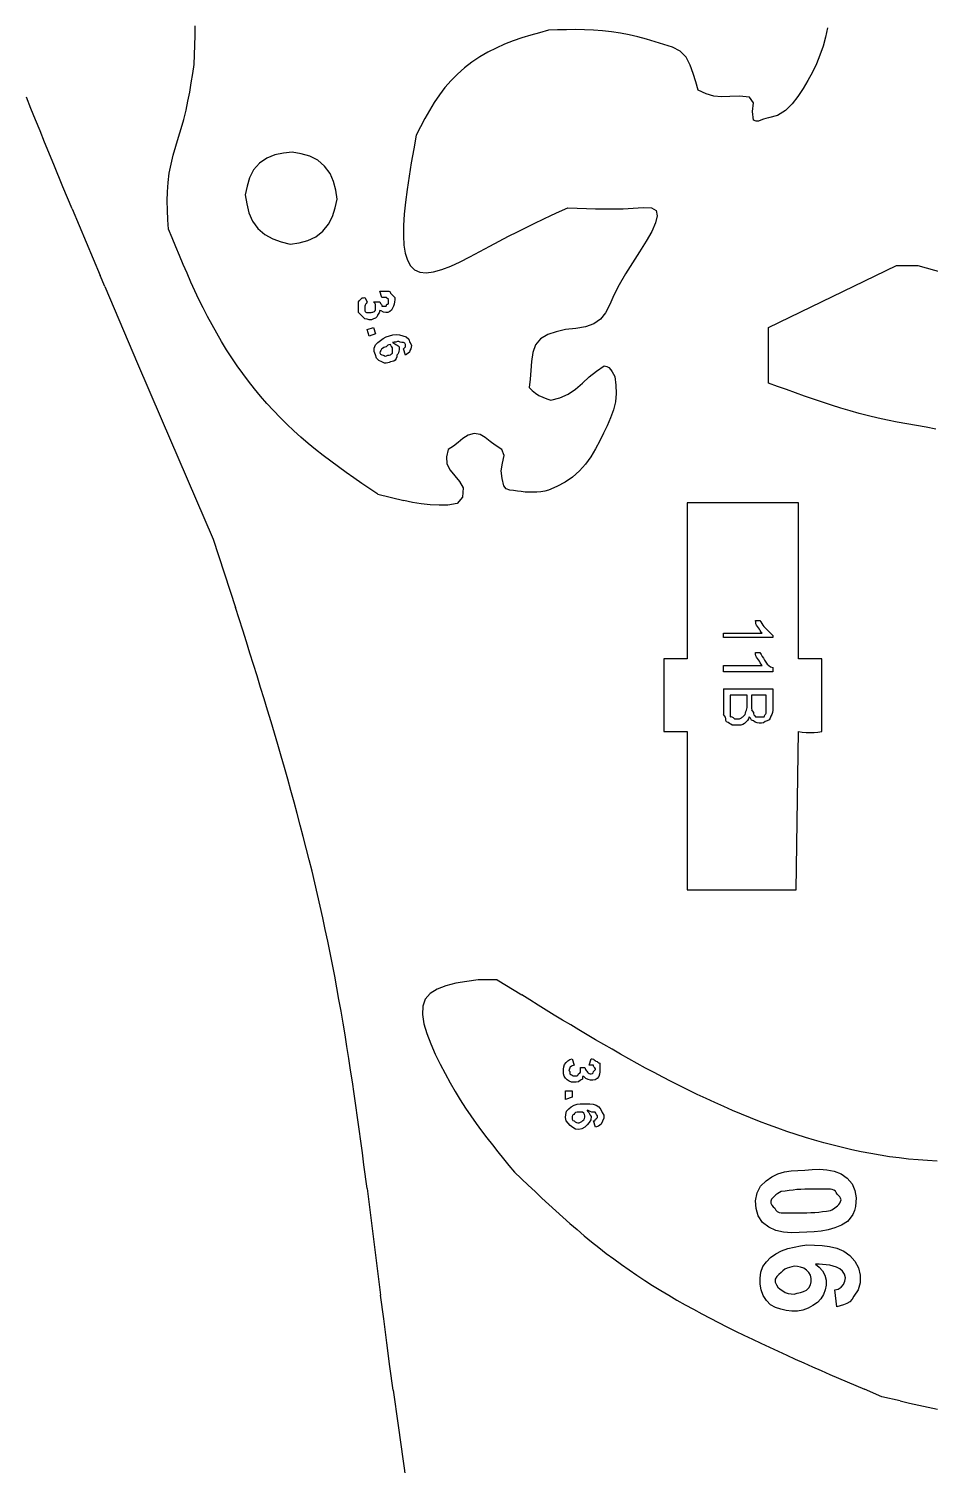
# Model space of a CAD drawing. Extents: x -314 to 250, y -186 to 186.
# Drawn here: x -224.2 to -189, y -92.6 to -36.6 of the extents above; entities that cross this region are included whole.
import ezdxf

# ---------------------------------------------------------------- set-up
doc = ezdxf.new("R2010")
doc.units = 0
doc.header["$MEASUREMENT"] = 0
doc.layers.get('0').update_dxf_attribs({"linetype": 'CONTINUOUS'})

msp = doc.modelspace()

# ---------------------------------------------------------------- linework, layer by layer
for p, q in [((-217.7, -37.222), (-217.688, -36.847)), ((-217.688, -36.847), (-217.677, -36.471)), ((-204.946, -36.942), (-205.287, -37.057)), ((-204.601, -36.836), (-204.946, -36.942)), ((-204.253, -36.737), (-204.601, -36.836)), ((-203.905, -36.641), (-204.253, -36.737)), ((-203.554, -36.629), (-203.905, -36.641)), ((-203.203, -36.62), (-203.554, -36.629)), ((-202.852, -36.615), (-203.203, -36.62)), ((-202.502, -36.619), (-202.852, -36.615)), ((-202.151, -36.632), (-202.502, -36.619)), ((-201.801, -36.658), (-202.151, -36.632)), ((-201.451, -36.696), (-201.801, -36.658)), ((-201.104, -36.748), (-201.451, -36.696)), ((-200.759, -36.813), (-201.104, -36.748)), ((-200.418, -36.894), (-200.759, -36.813)), ((-200.08, -36.986), (-200.418, -36.894)), ((-193.102, -36.906), (-193.201, -37.259)), ((-193.027, -36.547), (-193.102, -36.906)), ((-217.726, -37.973), (-217.7, -37.222)), ((-206.276, -37.498), (-206.589, -37.683)), ((-205.953, -37.333), (-206.276, -37.498)), ((-205.623, -37.187), (-205.953, -37.333)), ((-205.287, -37.057), (-205.623, -37.187)), ((-199.744, -37.087), (-200.08, -36.986)), ((-199.41, -37.195), (-199.744, -37.087)), ((-199.076, -37.305), (-199.41, -37.195)), ((-198.769, -37.459), (-199.076, -37.305)), ((-198.536, -37.694), (-198.769, -37.459)), ((-193.201, -37.259), (-193.322, -37.607)), ((-217.78, -38.332), (-217.726, -37.973)), ((-206.89, -37.887), (-207.179, -38.109)), ((-206.589, -37.683), (-206.89, -37.887)), ((-198.381, -38.004), (-198.536, -37.694)), ((-198.263, -38.328), (-198.381, -38.004)), ((-193.462, -37.947), (-193.619, -38.28)), ((-193.322, -37.607), (-193.462, -37.947)), ((-217.836, -38.691), (-217.78, -38.332)), ((-207.707, -38.604), (-207.944, -38.876)), ((-207.452, -38.349), (-207.707, -38.604)), ((-207.179, -38.109), (-207.452, -38.349)), ((-198.165, -38.652), (-198.263, -38.328)), ((-193.793, -38.603), (-193.981, -38.916)), ((-193.619, -38.28), (-193.793, -38.603)), ((-217.964, -39.406), (-217.897, -39.049)), ((-217.897, -39.049), (-217.836, -38.691)), ((-208.161, -39.162), (-208.362, -39.46)), ((-207.944, -38.876), (-208.161, -39.162)), ((-198.077, -38.976), (-198.165, -38.652)), ((-197.766, -39.119), (-198.077, -38.976)), ((-197.46, -39.217), (-197.766, -39.119)), ((-193.981, -38.916), (-194.185, -39.22)), ((-224.085, -39.692), (-224.26, -39.255)), ((-223.909, -40.129), (-224.085, -39.692)), ((-218.126, -40.114), (-218.04, -39.761)), ((-218.04, -39.761), (-217.964, -39.406)), ((-208.362, -39.46), (-208.55, -39.768)), ((-197.156, -39.242), (-197.46, -39.217)), ((-196.833, -39.225), (-197.156, -39.242)), ((-196.462, -39.21), (-196.833, -39.225)), ((-196.071, -39.255), (-196.462, -39.21)), ((-195.909, -39.473), (-196.071, -39.255)), ((-195.953, -39.813), (-195.909, -39.473)), ((-194.404, -39.512), (-194.661, -39.775)), ((-194.185, -39.22), (-194.404, -39.512)), ((-223.732, -40.565), (-223.909, -40.129)), ((-218.224, -40.465), (-218.126, -40.114)), ((-208.727, -40.083), (-208.899, -40.403)), ((-208.55, -39.768), (-208.727, -40.083)), ((-195.914, -40.14), (-195.953, -39.813)), ((-195.815, -40.183), (-195.914, -40.14)), ((-195.718, -40.19), (-195.815, -40.183)), ((-195.624, -40.151), (-195.718, -40.19)), ((-195.528, -40.105), (-195.624, -40.151)), ((-195.429, -40.076), (-195.528, -40.105)), ((-195.329, -40.057), (-195.429, -40.076)), ((-194.974, -39.958), (-195.329, -40.057)), ((-194.661, -39.775), (-194.974, -39.958)), ((-223.554, -41.001), (-223.732, -40.565)), ((-218.436, -41.163), (-218.33, -40.814)), ((-218.33, -40.814), (-218.224, -40.465)), ((-209.067, -40.725), (-209.163, -41.268)), ((-208.899, -40.403), (-209.067, -40.725)), ((-223.198, -41.871), (-223.554, -41.001)), ((-218.537, -41.512), (-218.436, -41.163)), ((-214.242, -41.429), (-214.578, -41.496)), ((-213.895, -41.393), (-214.242, -41.429)), ((-213.546, -41.455), (-213.895, -41.393)), ((-209.163, -41.268), (-209.256, -41.805)), ((-222.839, -42.739), (-223.198, -41.871)), ((-218.695, -42.217), (-218.625, -41.863)), ((-218.625, -41.863), (-218.537, -41.512)), ((-215.176, -41.826), (-215.405, -42.088)), ((-214.894, -41.623), (-215.176, -41.826)), ((-214.578, -41.496), (-214.894, -41.623)), ((-213.211, -41.549), (-213.546, -41.455)), ((-212.902, -41.705), (-213.211, -41.549)), ((-212.635, -41.935), (-212.902, -41.705)), ((-212.424, -42.22), (-212.635, -41.935)), ((-209.256, -41.805), (-209.343, -42.333)), ((-218.741, -42.574), (-218.695, -42.217)), ((-215.564, -42.391), (-215.661, -42.719)), ((-215.405, -42.088), (-215.564, -42.391)), ((-212.284, -42.539), (-212.424, -42.22)), ((-212.201, -42.877), (-212.284, -42.539)), ((-209.343, -42.333), (-209.42, -42.846)), ((-222.479, -43.606), (-222.839, -42.739)), ((-218.771, -43.296), (-218.765, -42.934)), ((-218.765, -42.934), (-218.741, -42.574)), ((-215.661, -42.719), (-215.728, -43.06)), ((-215.728, -43.06), (-215.671, -43.413)), ((-212.146, -43.225), (-212.201, -42.877)), ((-209.42, -42.846), (-209.484, -43.339)), ((-222.479, -43.606), (-221.937, -44.904)), ((-218.763, -43.661), (-218.771, -43.296)), ((-218.746, -44.026), (-218.763, -43.661)), ((-215.671, -43.413), (-215.587, -43.756)), ((-212.329, -43.896), (-212.224, -43.566)), ((-212.224, -43.566), (-212.146, -43.225)), ((-209.484, -43.339), (-209.531, -43.808)), ((-203.474, -43.707), (-203.157, -43.56)), ((-203.157, -43.56), (-202.79, -43.574)), ((-202.79, -43.574), (-202.426, -43.587)), ((-202.426, -43.587), (-202.069, -43.598)), ((-202.069, -43.598), (-201.717, -43.607)), ((-201.717, -43.607), (-201.363, -43.608)), ((-201.363, -43.608), (-200.996, -43.599)), ((-200.996, -43.599), (-200.609, -43.574)), ((-200.609, -43.574), (-200.214, -43.545)), ((-200.214, -43.545), (-199.893, -43.563)), ((-199.893, -43.563), (-199.713, -43.674)), ((-199.713, -43.674), (-199.666, -43.874)), ((-218.725, -44.393), (-218.746, -44.026)), ((-215.587, -43.756), (-215.445, -44.078)), ((-215.445, -44.078), (-215.234, -44.367)), ((-212.709, -44.476), (-212.486, -44.204)), ((-212.486, -44.204), (-212.329, -43.896)), ((-209.531, -43.808), (-209.559, -44.247)), ((-204.774, -44.326), (-204.441, -44.164)), ((-204.441, -44.164), (-204.114, -44.008)), ((-204.114, -44.008), (-203.793, -43.856)), ((-203.793, -43.856), (-203.474, -43.707)), ((-199.731, -44.148), (-199.883, -44.482)), ((-199.666, -43.874), (-199.731, -44.148)), ((-218.582, -44.738), (-218.725, -44.393)), ((-218.439, -45.084), (-218.582, -44.738)), ((-215.234, -44.367), (-214.967, -44.605)), ((-214.967, -44.605), (-214.659, -44.776)), ((-214.659, -44.776), (-214.325, -44.891)), ((-213.296, -44.838), (-212.984, -44.693)), ((-212.984, -44.693), (-212.709, -44.476)), ((-209.559, -44.247), (-209.564, -44.651)), ((-209.564, -44.651), (-209.542, -45.016)), ((-205.826, -44.861), (-205.464, -44.673)), ((-205.464, -44.673), (-205.114, -44.495)), ((-205.114, -44.495), (-204.774, -44.326)), ((-199.883, -44.482), (-200.1, -44.863)), ((-221.937, -44.904), (-221.392, -46.198)), ((-218.295, -45.429), (-218.439, -45.084)), ((-214.325, -44.891), (-213.978, -44.979)), ((-213.978, -44.979), (-213.631, -44.923)), ((-213.631, -44.923), (-213.296, -44.838)), ((-209.542, -45.016), (-209.492, -45.337)), ((-209.492, -45.337), (-209.408, -45.608)), ((-206.969, -45.472), (-206.583, -45.267)), ((-206.583, -45.267), (-206.199, -45.06)), ((-206.199, -45.06), (-205.826, -44.861)), ((-200.359, -45.276), (-200.637, -45.707)), ((-200.1, -44.863), (-200.359, -45.276)), ((-218.149, -45.773), (-218.295, -45.429)), ((-218, -46.115), (-218.149, -45.773)), ((-209.408, -45.608), (-209.289, -45.825)), ((-209.289, -45.825), (-209.13, -45.982)), ((-208.071, -45.97), (-207.721, -45.834)), ((-207.721, -45.834), (-207.351, -45.664)), ((-207.351, -45.664), (-206.969, -45.472)), ((-200.637, -45.707), (-200.911, -46.143)), ((-195.329, -48.23), (-190.334, -45.812)), ((-190.334, -45.812), (-189.501, -45.812)), ((-189.501, -45.812), (-185.922, -46.811)), ((-221.21, -46.629), (-221.392, -46.198)), ((-217.849, -46.456), (-218, -46.115)), ((-217.694, -46.796), (-217.849, -46.456)), ((-209.13, -45.982), (-208.929, -46.076)), ((-208.929, -46.076), (-208.682, -46.101)), ((-208.682, -46.101), (-208.394, -46.062)), ((-208.394, -46.062), (-208.071, -45.97)), ((-200.911, -46.143), (-201.157, -46.57)), ((-221.21, -46.629), (-220.662, -47.919)), ((-217.535, -47.133), (-217.694, -46.796)), ((-210.4, -47.062), (-210.482, -46.811)), ((-210.482, -46.811), (-210.231, -46.811)), ((-210.231, -46.811), (-210.197, -46.811)), ((-210.197, -46.811), (-210.162, -46.813)), ((-210.162, -46.813), (-210.126, -46.818)), ((-210.126, -46.818), (-210.095, -46.831)), ((-210.095, -46.831), (-210.076, -46.858)), ((-210.076, -46.858), (-210.066, -46.893)), ((-210.066, -46.893), (-209.901, -47.062)), ((-201.356, -46.972), (-201.519, -47.338)), ((-201.157, -46.57), (-201.356, -46.972)), ((-217.371, -47.468), (-217.535, -47.133)), ((-217.201, -47.8), (-217.371, -47.468)), ((-211.316, -47.227), (-211.284, -47.187)), ((-211.316, -47.644), (-211.316, -47.227)), ((-211.284, -47.187), (-211.25, -47.146)), ((-211.25, -47.146), (-211.213, -47.106)), ((-211.213, -47.106), (-211.17, -47.079)), ((-211.17, -47.079), (-211.12, -47.067)), ((-211.12, -47.067), (-211.065, -47.062)), ((-211.065, -47.062), (-210.982, -47.227)), ((-211.058, -47.364), (-211.065, -47.396)), ((-211.065, -47.396), (-211.065, -47.562)), ((-211.065, -47.562), (-211.062, -47.583)), ((-211.062, -47.583), (-211.054, -47.604)), ((-211.045, -47.335), (-211.058, -47.364)), ((-211.054, -47.604), (-211.042, -47.621)), ((-211.024, -47.311), (-211.045, -47.335)), ((-211.003, -47.288), (-211.024, -47.311)), ((-210.99, -47.259), (-211.003, -47.288)), ((-210.982, -47.227), (-210.99, -47.259)), ((-210.73, -47.227), (-210.482, -47.227)), ((-210.706, -47.25), (-210.73, -47.227)), ((-210.725, -47.618), (-210.697, -47.602)), ((-210.684, -47.274), (-210.706, -47.25)), ((-210.697, -47.602), (-210.672, -47.583)), ((-210.665, -47.301), (-210.684, -47.274)), ((-210.672, -47.583), (-210.648, -47.562)), ((-210.651, -47.33), (-210.665, -47.301)), ((-210.647, -47.363), (-210.651, -47.33)), ((-210.648, -47.396), (-210.647, -47.363)), ((-210.648, -47.562), (-210.648, -47.396)), ((-210.485, -47.573), (-210.503, -47.66)), ((-210.431, -47.583), (-210.485, -47.573)), ((-210.482, -47.227), (-210.475, -47.259)), ((-210.475, -47.259), (-210.462, -47.288)), ((-210.462, -47.288), (-210.441, -47.311)), ((-210.441, -47.311), (-210.42, -47.335)), ((-210.339, -47.635), (-210.431, -47.583)), ((-210.42, -47.335), (-210.407, -47.364)), ((-210.407, -47.364), (-210.4, -47.396)), ((-210.231, -47.062), (-210.4, -47.062)), ((-210.4, -47.396), (-210.231, -47.396)), ((-210.149, -47.144), (-210.231, -47.062)), ((-210.231, -47.396), (-210.227, -47.373)), ((-210.227, -47.373), (-210.22, -47.352)), ((-210.22, -47.352), (-210.209, -47.335)), ((-210.209, -47.335), (-210.191, -47.322)), ((-210.191, -47.322), (-210.17, -47.314)), ((-210.17, -47.314), (-210.149, -47.31)), ((-210.149, -47.31), (-210.149, -47.144)), ((-210.023, -47.555), (-210.096, -47.606)), ((-209.984, -47.481), (-210.023, -47.555)), ((-209.952, -47.4), (-209.984, -47.481)), ((-209.921, -47.32), (-209.952, -47.4)), ((-209.906, -47.235), (-209.921, -47.32)), ((-209.901, -47.149), (-209.906, -47.235)), ((-209.901, -47.062), (-209.901, -47.149)), ((-201.519, -47.338), (-201.68, -47.654)), ((-220.662, -47.919), (-219.929, -49.637)), ((-217.026, -48.129), (-217.201, -47.8)), ((-216.845, -48.455), (-217.026, -48.129)), ((-211.065, -47.895), (-211.316, -47.644)), ((-210.98, -47.91), (-211.065, -47.895)), ((-211.042, -47.621), (-211.025, -47.633)), ((-211.025, -47.633), (-211.004, -47.64)), ((-211.004, -47.64), (-210.982, -47.644)), ((-210.982, -47.644), (-210.817, -47.644)), ((-210.894, -47.93), (-210.98, -47.91)), ((-210.81, -47.926), (-210.894, -47.93)), ((-210.817, -47.644), (-210.785, -47.638)), ((-210.729, -47.895), (-210.81, -47.926)), ((-210.785, -47.638), (-210.754, -47.63)), ((-210.754, -47.63), (-210.725, -47.618)), ((-210.646, -47.869), (-210.729, -47.895)), ((-210.588, -47.805), (-210.646, -47.869)), ((-210.563, -47.723), (-210.588, -47.805)), ((-210.503, -47.66), (-210.563, -47.723)), ((-210.255, -47.641), (-210.339, -47.635)), ((-210.167, -47.648), (-210.255, -47.641)), ((-210.096, -47.606), (-210.167, -47.648)), ((-202.137, -48.087), (-202.466, -48.199)), ((-201.875, -47.907), (-202.137, -48.087)), ((-201.68, -47.654), (-201.875, -47.907)), ((-216.656, -48.777), (-216.845, -48.455)), ((-210.982, -48.312), (-210.73, -48.23)), ((-210.899, -48.563), (-210.982, -48.312)), ((-210.648, -48.478), (-210.899, -48.563)), ((-210.73, -48.23), (-210.648, -48.478)), ((-210.461, -48.73), (-210.351, -48.655)), ((-210.351, -48.655), (-210.232, -48.596)), ((-210.232, -48.596), (-210.106, -48.549)), ((-210.106, -48.549), (-209.977, -48.516)), ((-209.977, -48.516), (-209.843, -48.498)), ((-209.843, -48.498), (-209.711, -48.513)), ((-209.711, -48.513), (-209.585, -48.558)), ((-209.585, -48.558), (-209.457, -48.595)), ((-209.457, -48.595), (-209.358, -48.684)), ((-209.358, -48.684), (-209.318, -48.812)), ((-204.219, -48.668), (-204.413, -48.9)), ((-203.939, -48.509), (-204.219, -48.668)), ((-203.603, -48.398), (-203.939, -48.509)), ((-203.239, -48.312), (-203.603, -48.398)), ((-202.841, -48.267), (-203.239, -48.312)), ((-202.466, -48.199), (-202.841, -48.267)), ((-195.329, -50.396), (-195.329, -48.23)), ((-216.459, -49.096), (-216.656, -48.777)), ((-216.256, -49.41), (-216.459, -49.096)), ((-210.702, -49.037), (-210.658, -48.91)), ((-210.702, -49.17), (-210.702, -49.037)), ((-210.653, -49.295), (-210.702, -49.17)), ((-210.658, -48.91), (-210.567, -48.814)), ((-210.567, -48.814), (-210.461, -48.73)), ((-210.469, -49.169), (-210.482, -49.221)), ((-210.482, -49.221), (-210.458, -49.263)), ((-210.446, -49.121), (-210.469, -49.169)), ((-210.458, -49.263), (-210.409, -49.295)), ((-210.415, -49.078), (-210.446, -49.121)), ((-210.376, -49.042), (-210.415, -49.078)), ((-210.332, -49.011), (-210.376, -49.042)), ((-210.283, -48.991), (-210.332, -49.011)), ((-210.231, -48.98), (-210.283, -48.991)), ((-210.202, -48.948), (-210.231, -48.98)), ((-210.17, -48.92), (-210.202, -48.948)), ((-210.132, -48.9), (-210.17, -48.92)), ((-210.086, -48.889), (-210.132, -48.9)), ((-210.057, -48.909), (-210.086, -48.889)), ((-210.069, -49.29), (-210.024, -49.262)), ((-210.046, -48.954), (-210.057, -48.909)), ((-210.019, -48.987), (-210.046, -48.954)), ((-210.024, -49.262), (-209.983, -49.228)), ((-209.994, -49.02), (-210.019, -48.987)), ((-209.983, -49.063), (-209.994, -49.02)), ((-209.922, -48.807), (-209.983, -48.812)), ((-209.983, -48.812), (-209.943, -48.844)), ((-209.983, -49.228), (-209.983, -49.063)), ((-209.943, -48.844), (-209.902, -48.872)), ((-209.861, -48.798), (-209.922, -48.807)), ((-209.902, -48.872), (-209.857, -48.896)), ((-209.8, -48.781), (-209.861, -48.798)), ((-209.857, -48.896), (-209.812, -48.919)), ((-209.78, -49.265), (-209.818, -49.311)), ((-209.812, -48.919), (-209.771, -48.948)), ((-209.74, -48.774), (-209.8, -48.781)), ((-209.752, -49.214), (-209.78, -49.265)), ((-209.771, -48.948), (-209.731, -48.98)), ((-209.738, -49.157), (-209.752, -49.214)), ((-209.684, -48.797), (-209.74, -48.774)), ((-209.733, -49.097), (-209.738, -49.157)), ((-209.731, -49.039), (-209.733, -49.097)), ((-209.731, -48.98), (-209.731, -49.039)), ((-209.626, -48.815), (-209.684, -48.797)), ((-209.563, -48.815), (-209.626, -48.815)), ((-209.566, -49.063), (-209.483, -48.98)), ((-209.483, -49.311), (-209.566, -49.063)), ((-209.507, -48.837), (-209.563, -48.815)), ((-209.483, -48.895), (-209.507, -48.837)), ((-209.483, -48.98), (-209.483, -48.895)), ((-209.432, -49.268), (-209.483, -49.311)), ((-209.374, -49.232), (-209.432, -49.268)), ((-209.331, -49.185), (-209.374, -49.232)), ((-209.309, -49.12), (-209.331, -49.185)), ((-209.318, -48.812), (-209.277, -48.866)), ((-209.281, -49.059), (-209.309, -49.12)), ((-209.259, -48.996), (-209.281, -49.059)), ((-209.277, -48.866), (-209.255, -48.928)), ((-209.255, -48.928), (-209.259, -48.996)), ((-204.518, -49.206), (-204.566, -49.553)), ((-204.413, -48.9), (-204.518, -49.206)), ((-219.929, -49.637), (-219.009, -51.779)), ((-216.045, -49.72), (-216.256, -49.41)), ((-215.827, -50.025), (-216.045, -49.72)), ((-210.617, -49.423), (-210.653, -49.295)), ((-210.528, -49.522), (-210.617, -49.423)), ((-210.4, -49.563), (-210.528, -49.522)), ((-210.409, -49.295), (-210.358, -49.307)), ((-210.351, -49.599), (-210.4, -49.563)), ((-210.358, -49.307), (-210.31, -49.319)), ((-210.297, -49.621), (-210.351, -49.599)), ((-210.31, -49.319), (-210.278, -49.352)), ((-210.236, -49.622), (-210.297, -49.621)), ((-210.278, -49.352), (-210.223, -49.328)), ((-210.176, -49.609), (-210.236, -49.622)), ((-210.223, -49.328), (-210.171, -49.314)), ((-210.12, -49.588), (-210.176, -49.609)), ((-210.171, -49.314), (-210.12, -49.306)), ((-210.12, -49.306), (-210.069, -49.29)), ((-210.066, -49.563), (-210.12, -49.588)), ((-209.998, -49.556), (-210.066, -49.563)), ((-209.934, -49.538), (-209.998, -49.556)), ((-209.88, -49.499), (-209.934, -49.538)), ((-209.842, -49.443), (-209.88, -49.499)), ((-209.824, -49.379), (-209.842, -49.443)), ((-209.818, -49.311), (-209.824, -49.379)), ((-204.566, -49.553), (-204.594, -49.904)), ((-202.035, -49.931), (-201.741, -49.728)), ((-201.741, -49.728), (-201.638, -49.746)), ((-201.638, -49.746), (-201.549, -49.794)), ((-201.549, -49.794), (-201.48, -49.874)), ((-215.602, -50.324), (-215.827, -50.025)), ((-215.37, -50.619), (-215.602, -50.324)), ((-204.623, -50.238), (-204.655, -50.564)), ((-204.594, -49.904), (-204.623, -50.238)), ((-202.848, -50.64), (-202.583, -50.398)), ((-202.583, -50.398), (-202.318, -50.151)), ((-202.318, -50.151), (-202.035, -49.931)), ((-201.48, -49.874), (-201.422, -49.963)), ((-201.422, -49.963), (-201.372, -50.053)), ((-201.372, -50.053), (-201.325, -50.144)), ((-201.325, -50.144), (-201.283, -50.473)), ((-194.979, -50.524), (-195.329, -50.396)), ((-215.131, -50.908), (-215.37, -50.619)), ((-214.885, -51.191), (-215.131, -50.908)), ((-204.655, -50.564), (-204.544, -50.686)), ((-204.544, -50.686), (-204.42, -50.794)), ((-204.42, -50.794), (-204.28, -50.88)), ((-204.28, -50.88), (-204.13, -50.951)), ((-204.13, -50.951), (-203.977, -51.01)), ((-203.471, -50.967), (-203.14, -50.835)), ((-203.14, -50.835), (-202.848, -50.64)), ((-201.266, -50.8), (-201.297, -51.124)), ((-201.283, -50.473), (-201.266, -50.8)), ((-194.63, -50.652), (-194.979, -50.524)), ((-194.279, -50.779), (-194.63, -50.652)), ((-193.928, -50.904), (-194.279, -50.779)), ((-193.576, -51.027), (-193.928, -50.904)), ((-214.633, -51.468), (-214.885, -51.191)), ((-214.375, -51.739), (-214.633, -51.468)), ((-203.977, -51.01), (-203.822, -51.064)), ((-203.822, -51.064), (-203.471, -50.967)), ((-201.378, -51.443), (-201.491, -51.755)), ((-201.297, -51.124), (-201.378, -51.443)), ((-193.223, -51.147), (-193.576, -51.027)), ((-192.867, -51.263), (-193.223, -51.147)), ((-192.51, -51.374), (-192.867, -51.263)), ((-192.151, -51.481), (-192.51, -51.374)), ((-191.789, -51.583), (-192.151, -51.481)), ((-219.009, -51.779), (-216.975, -56.482)), ((-214.11, -52.003), (-214.375, -51.739)), ((-213.839, -52.26), (-214.11, -52.003)), ((-201.621, -52.058), (-201.761, -52.355)), ((-201.491, -51.755), (-201.621, -52.058)), ((-191.425, -51.678), (-191.789, -51.583)), ((-191.057, -51.767), (-191.425, -51.678)), ((-190.686, -51.848), (-191.057, -51.767)), ((-190.312, -51.922), (-190.686, -51.848)), ((-189.935, -51.99), (-190.312, -51.922)), ((-189.18, -52.121), (-189.935, -51.99)), ((-213.562, -52.509), (-213.839, -52.26)), ((-213.279, -52.752), (-213.562, -52.509)), ((-207.243, -52.555), (-207.425, -52.712)), ((-207.045, -52.421), (-207.243, -52.555)), ((-206.81, -52.36), (-207.045, -52.421)), ((-206.572, -52.397), (-206.81, -52.36)), ((-206.37, -52.524), (-206.572, -52.397)), ((-206.181, -52.674), (-206.37, -52.524)), ((-201.761, -52.355), (-201.907, -52.648)), ((-188.805, -52.19), (-189.18, -52.121)), ((-212.99, -52.988), (-213.279, -52.752)), ((-212.697, -53.218), (-212.99, -52.988)), ((-207.817, -52.982), (-207.883, -53.276)), ((-207.613, -52.857), (-207.817, -52.982)), ((-207.425, -52.712), (-207.613, -52.857)), ((-205.988, -52.814), (-206.181, -52.674)), ((-205.725, -52.991), (-205.988, -52.814)), ((-205.631, -53.225), (-205.725, -52.991)), ((-202.078, -52.961), (-202.261, -53.267)), ((-201.907, -52.648), (-202.078, -52.961)), ((-212.4, -53.444), (-212.697, -53.218)), ((-212.1, -53.665), (-212.4, -53.444)), ((-211.796, -53.883), (-212.1, -53.665)), ((-207.883, -53.276), (-207.877, -53.55)), ((-207.877, -53.55), (-207.747, -53.788)), ((-205.747, -53.823), (-205.703, -53.521)), ((-205.703, -53.521), (-205.631, -53.225)), ((-202.465, -53.557), (-202.7, -53.824)), ((-202.261, -53.267), (-202.465, -53.557)), ((-211.491, -54.097), (-211.796, -53.883)), ((-211.183, -54.31), (-211.491, -54.097)), ((-210.875, -54.521), (-211.183, -54.31)), ((-207.747, -53.788), (-207.553, -54.009)), ((-207.553, -54.009), (-207.38, -54.239)), ((-207.38, -54.239), (-207.235, -54.48)), ((-205.719, -54.113), (-205.747, -53.823)), ((-205.654, -54.398), (-205.719, -54.113)), ((-203.263, -54.26), (-203.578, -54.423)), ((-202.968, -54.061), (-203.263, -54.26)), ((-202.7, -53.824), (-202.968, -54.061)), ((-210.565, -54.731), (-210.875, -54.521)), ((-210.565, -54.731), (-209.549, -54.969)), ((-207.259, -54.85), (-207.474, -55.085)), ((-207.235, -54.48), (-207.259, -54.85)), ((-205.557, -54.514), (-205.654, -54.398)), ((-205.421, -54.57), (-205.557, -54.514)), ((-205.266, -54.591), (-205.421, -54.57)), ((-205.114, -54.61), (-205.266, -54.591)), ((-204.967, -54.629), (-205.114, -54.61)), ((-204.821, -54.649), (-204.967, -54.629)), ((-204.667, -54.648), (-204.821, -54.649)), ((-204.513, -54.647), (-204.667, -54.648)), ((-204.358, -54.644), (-204.513, -54.647)), ((-204.205, -54.633), (-204.358, -54.644)), ((-204.054, -54.606), (-204.205, -54.633)), ((-203.905, -54.566), (-204.054, -54.606)), ((-203.578, -54.423), (-203.905, -54.566)), ((-209.209, -55.046), (-209.549, -54.969)), ((-208.867, -55.107), (-209.209, -55.046)), ((-208.52, -55.137), (-208.867, -55.107)), ((-208.174, -55.158), (-208.52, -55.137)), ((-207.828, -55.162), (-208.174, -55.158)), ((-207.474, -55.085), (-207.828, -55.162)), ((-198.494, -55.066), (-198.494, -61.151)), ((-194.165, -55.066), (-198.494, -55.066)), ((-194.165, -61.151), (-194.165, -55.066)), ((-216.975, -56.482), (-216.113, -59.146)), ((-215.828, -60.035), (-216.113, -59.146)), ((-195.829, -59.714), (-195.831, -59.65)), ((-195.831, -59.65), (-195.662, -59.65)), ((-195.82, -59.777), (-195.829, -59.714)), ((-195.796, -59.836), (-195.82, -59.777)), ((-195.757, -59.887), (-195.796, -59.836)), ((-195.716, -59.937), (-195.757, -59.887)), ((-195.662, -59.65), (-195.629, -59.711)), ((-195.629, -59.711), (-195.594, -59.771)), ((-195.594, -59.771), (-195.555, -59.829)), ((-195.555, -59.829), (-195.511, -59.883)), ((-195.511, -59.883), (-195.463, -59.934)), ((-215.687, -60.48), (-215.828, -60.035)), ((-215.547, -60.924), (-215.687, -60.48)), ((-197.078, -60.318), (-197.078, -60.153)), ((-197.078, -60.153), (-195.58, -60.153)), ((-195.163, -60.318), (-197.078, -60.318)), ((-195.68, -59.99), (-195.716, -59.937)), ((-195.652, -60.047), (-195.68, -59.99)), ((-195.619, -60.102), (-195.652, -60.047)), ((-195.58, -60.153), (-195.619, -60.102)), ((-195.463, -59.934), (-195.414, -59.983)), ((-195.414, -59.983), (-195.163, -60.235)), ((-195.163, -60.235), (-195.163, -60.318)), ((-215.407, -61.369), (-215.547, -60.924)), ((-195.831, -60.899), (-195.662, -60.899)), ((-195.83, -60.963), (-195.831, -60.899)), ((-195.82, -61.027), (-195.83, -60.963)), ((-195.796, -61.086), (-195.82, -61.027)), ((-195.662, -60.899), (-195.621, -60.977)), ((-195.621, -60.977), (-195.575, -61.053)), ((-215.268, -61.815), (-215.407, -61.369)), ((-198.494, -61.151), (-199.41, -61.151)), ((-199.41, -61.151), (-199.41, -63.986)), ((-197.078, -61.65), (-197.078, -61.402)), ((-197.078, -61.402), (-195.58, -61.402)), ((-195.757, -61.137), (-195.796, -61.086)), ((-195.716, -61.187), (-195.757, -61.137)), ((-195.681, -61.24), (-195.716, -61.187)), ((-195.652, -61.297), (-195.681, -61.24)), ((-195.619, -61.351), (-195.652, -61.297)), ((-195.58, -61.402), (-195.619, -61.351)), ((-195.575, -61.053), (-195.526, -61.126)), ((-195.526, -61.126), (-195.481, -61.202)), ((-195.481, -61.202), (-195.439, -61.281)), ((-195.439, -61.281), (-195.385, -61.349)), ((-195.385, -61.349), (-195.319, -61.408)), ((-195.319, -61.408), (-195.247, -61.46)), ((-195.247, -61.46), (-195.163, -61.485)), ((-195.163, -61.485), (-195.163, -61.65)), ((-193.249, -61.151), (-194.165, -61.151)), ((-193.249, -63.986), (-193.249, -61.151)), ((-215.13, -62.26), (-215.268, -61.815)), ((-195.163, -61.65), (-197.078, -61.65)), ((-214.994, -62.706), (-215.13, -62.26)), ((-214.858, -63.151), (-214.994, -62.706)), ((-197.078, -62.318), (-195.163, -62.318)), ((-197.078, -62.318), (-197.078, -63.317)), ((-196.83, -62.57), (-196.83, -63.069)), ((-196.162, -62.57), (-196.83, -62.57)), ((-196.162, -62.986), (-196.162, -62.57)), ((-195.997, -62.57), (-195.997, -62.986)), ((-195.414, -62.57), (-195.997, -62.57)), ((-195.414, -63.235), (-195.414, -62.57)), ((-195.163, -62.318), (-195.163, -63.069)), ((-214.724, -63.598), (-214.858, -63.151)), ((-196.83, -63.069), (-196.83, -63.235)), ((-196.83, -63.235), (-196.83, -63.403)), ((-196.245, -63.317), (-196.232, -63.262)), ((-196.232, -63.262), (-196.214, -63.207)), ((-196.214, -63.207), (-196.193, -63.154)), ((-196.193, -63.154), (-196.176, -63.1)), ((-196.176, -63.1), (-196.167, -63.044)), ((-196.167, -63.044), (-196.162, -62.986)), ((-195.997, -62.986), (-195.996, -63.038)), ((-195.996, -63.038), (-195.992, -63.09)), ((-195.992, -63.09), (-195.978, -63.14)), ((-195.917, -63.225), (-195.978, -63.14)), ((-195.917, -63.225), (-195.912, -63.275)), ((-195.912, -63.275), (-195.899, -63.325)), ((-195.435, -63.295), (-195.422, -63.266)), ((-195.422, -63.266), (-195.414, -63.235)), ((-195.171, -63.234), (-195.195, -63.312)), ((-195.165, -63.151), (-195.171, -63.234)), ((-195.163, -63.069), (-195.165, -63.151)), ((-214.591, -64.044), (-214.724, -63.598)), ((-197.039, -63.369), (-197.078, -63.317)), ((-197.01, -63.425), (-197.039, -63.369)), ((-196.998, -63.488), (-197.01, -63.425)), ((-196.999, -63.554), (-196.998, -63.488)), ((-196.965, -63.602), (-196.999, -63.554)), ((-196.904, -63.634), (-196.965, -63.602)), ((-196.847, -63.663), (-196.904, -63.634)), ((-196.795, -63.697), (-196.847, -63.663)), ((-196.83, -63.403), (-196.797, -63.402)), ((-196.797, -63.402), (-196.764, -63.407)), ((-196.744, -63.737), (-196.795, -63.697)), ((-196.764, -63.407), (-196.735, -63.42)), ((-196.496, -63.737), (-196.744, -63.737)), ((-196.735, -63.42), (-196.708, -63.439)), ((-196.708, -63.439), (-196.684, -63.462)), ((-196.684, -63.462), (-196.661, -63.486)), ((-196.661, -63.486), (-196.496, -63.486)), ((-196.496, -63.486), (-196.465, -63.482)), ((-196.414, -63.734), (-196.496, -63.737)), ((-196.465, -63.482), (-196.435, -63.473)), ((-196.435, -63.473), (-196.406, -63.459)), ((-196.335, -63.714), (-196.414, -63.734)), ((-196.406, -63.459), (-196.38, -63.442)), ((-196.38, -63.442), (-196.355, -63.423)), ((-196.355, -63.423), (-196.33, -63.403)), ((-196.266, -63.67), (-196.335, -63.714)), ((-196.33, -63.403), (-196.245, -63.317)), ((-196.207, -63.612), (-196.266, -63.67)), ((-196.15, -63.554), (-196.207, -63.612)), ((-196.103, -63.486), (-196.15, -63.554)), ((-196.081, -63.404), (-196.103, -63.486)), ((-196.032, -63.457), (-196.081, -63.404)), ((-195.986, -63.535), (-196.032, -63.457)), ((-195.914, -63.569), (-195.986, -63.535)), ((-195.847, -63.616), (-195.914, -63.569)), ((-195.899, -63.325), (-195.867, -63.366)), ((-195.867, -63.366), (-195.831, -63.403)), ((-195.771, -63.645), (-195.847, -63.616)), ((-195.831, -63.403), (-195.497, -63.403)), ((-195.688, -63.651), (-195.771, -63.645)), ((-195.607, -63.65), (-195.688, -63.651)), ((-195.525, -63.638), (-195.607, -63.65)), ((-195.455, -63.596), (-195.525, -63.638)), ((-195.497, -63.403), (-195.49, -63.371)), ((-195.49, -63.371), (-195.477, -63.342)), ((-195.477, -63.342), (-195.456, -63.318)), ((-195.456, -63.318), (-195.435, -63.295)), ((-195.383, -63.559), (-195.455, -63.596)), ((-195.307, -63.529), (-195.383, -63.559)), ((-195.262, -63.46), (-195.307, -63.529)), ((-195.237, -63.383), (-195.262, -63.46)), ((-195.195, -63.312), (-195.237, -63.383)), ((-214.459, -64.491), (-214.591, -64.044)), ((-199.41, -63.986), (-198.494, -63.986)), ((-198.494, -63.986), (-198.494, -70.157)), ((-194.247, -70.157), (-194.165, -63.986)), ((-194.165, -63.986), (-194.012, -64.006)), ((-194.012, -64.006), (-193.86, -64.02)), ((-193.86, -64.02), (-193.707, -64.023)), ((-193.707, -64.023), (-193.554, -64.015)), ((-193.554, -64.015), (-193.401, -64.001)), ((-193.401, -64.001), (-193.249, -63.986)), ((-214.329, -64.938), (-214.459, -64.491)), ((-214.2, -65.385), (-214.329, -64.938)), ((-214.073, -65.833), (-214.2, -65.385)), ((-213.948, -66.281), (-214.073, -65.833)), ((-213.825, -66.73), (-213.948, -66.281)), ((-213.703, -67.178), (-213.825, -66.73)), ((-213.584, -67.628), (-213.703, -67.178)), ((-213.466, -68.078), (-213.584, -67.628)), ((-213.351, -68.528), (-213.466, -68.078)), ((-213.238, -68.979), (-213.351, -68.528)), ((-213.127, -69.43), (-213.238, -68.979)), ((-213.018, -69.882), (-213.127, -69.43)), ((-212.912, -70.334), (-213.018, -69.882)), ((-212.809, -70.787), (-212.912, -70.334)), ((-198.494, -70.157), (-194.247, -70.157)), ((-212.708, -71.24), (-212.809, -70.787)), ((-212.609, -71.694), (-212.708, -71.24)), ((-212.514, -72.149), (-212.609, -71.694)), ((-212.421, -72.604), (-212.514, -72.149)), ((-212.331, -73.06), (-212.421, -72.604)), ((-212.244, -73.516), (-212.331, -73.06)), ((-212.159, -73.973), (-212.244, -73.516)), ((-207.911, -73.895), (-208.252, -74.022)), ((-207.519, -73.798), (-207.911, -73.895)), ((-207.094, -73.722), (-207.519, -73.798)), ((-206.653, -73.656), (-207.094, -73.722)), ((-205.902, -73.656), (-206.653, -73.656)), ((-205.902, -73.656), (-204.951, -74.25)), ((-212.076, -74.43), (-212.159, -73.973)), ((-211.995, -74.888), (-212.076, -74.43)), ((-208.716, -74.41), (-208.812, -74.687)), ((-208.526, -74.19), (-208.716, -74.41)), ((-208.252, -74.022), (-208.526, -74.19)), ((-204.634, -74.447), (-204.951, -74.25)), ((-204.316, -74.644), (-204.634, -74.447)), ((-211.917, -75.347), (-211.995, -74.888)), ((-208.812, -74.687), (-208.824, -75.012)), ((-208.824, -75.012), (-208.767, -75.374)), ((-203.998, -74.84), (-204.316, -74.644)), ((-203.68, -75.035), (-203.998, -74.84)), ((-203.361, -75.23), (-203.68, -75.035)), ((-211.841, -75.805), (-211.917, -75.347)), ((-208.767, -75.374), (-208.654, -75.761)), ((-203.041, -75.423), (-203.361, -75.23)), ((-202.721, -75.616), (-203.041, -75.423)), ((-211.766, -76.264), (-211.841, -75.805)), ((-208.654, -75.761), (-208.501, -76.16)), ((-208.501, -76.16), (-208.323, -76.559)), ((-202.399, -75.807), (-202.721, -75.616)), ((-202.077, -75.997), (-202.399, -75.807)), ((-201.754, -76.185), (-202.077, -75.997)), ((-211.693, -76.724), (-211.766, -76.264)), ((-211.622, -77.184), (-211.693, -76.724)), ((-208.323, -76.559), (-208.134, -76.947)), ((-201.429, -76.372), (-201.754, -76.185)), ((-201.104, -76.557), (-201.429, -76.372)), ((-200.777, -76.741), (-201.104, -76.557)), ((-211.553, -77.644), (-211.622, -77.184)), ((-208.134, -76.947), (-207.941, -77.319)), ((-203.322, -77.143), (-203.313, -77.049)), ((-203.322, -77.237), (-203.322, -77.143)), ((-203.318, -77.33), (-203.322, -77.237)), ((-203.313, -77.049), (-203.281, -76.962)), ((-203.281, -76.962), (-203.222, -76.889)), ((-203.222, -76.889), (-203.153, -76.824)), ((-203.153, -76.824), (-203.078, -76.768)), ((-203.09, -77.131), (-203.108, -77.17)), ((-203.108, -77.17), (-203.104, -77.206)), ((-203.104, -77.206), (-203.074, -77.241)), ((-203.081, -77.09), (-203.09, -77.131)), ((-203.056, -77.059), (-203.081, -77.09)), ((-203.078, -76.768), (-202.989, -76.741)), ((-203.074, -77.241), (-203.074, -77.327)), ((-203.021, -77.035), (-203.056, -77.059)), ((-202.986, -77.014), (-203.021, -77.035)), ((-202.989, -76.741), (-202.906, -76.993)), ((-202.947, -77.001), (-202.986, -77.014)), ((-202.906, -76.993), (-202.947, -77.001)), ((-202.687, -77.305), (-202.663, -77.262)), ((-202.663, -77.262), (-202.659, -77.208)), ((-202.659, -77.208), (-202.658, -77.159)), ((-202.658, -77.076), (-202.489, -77.076)), ((-202.658, -77.159), (-202.658, -77.076)), ((-202.489, -77.076), (-202.48, -77.118)), ((-202.48, -77.118), (-202.466, -77.159)), ((-202.466, -77.159), (-202.444, -77.196)), ((-202.444, -77.196), (-202.417, -77.229)), ((-202.417, -77.229), (-202.388, -77.261)), ((-202.388, -77.261), (-202.358, -77.291)), ((-202.323, -76.993), (-202.241, -76.741)), ((-202.158, -76.993), (-202.323, -76.993)), ((-202.241, -76.741), (-202.198, -76.741)), ((-202.198, -76.741), (-202.157, -76.753)), ((-202.196, -77.315), (-202.169, -77.284)), ((-202.169, -77.284), (-202.158, -77.241)), ((-202.15, -77.025), (-202.158, -76.993)), ((-202.158, -77.241), (-202.072, -77.159)), ((-202.157, -76.753), (-202.122, -76.779)), ((-202.137, -77.053), (-202.15, -77.025)), ((-202.115, -77.076), (-202.137, -77.053)), ((-202.122, -76.779), (-202.092, -76.81)), ((-202.094, -77.099), (-202.115, -77.076)), ((-202.08, -77.127), (-202.094, -77.099)), ((-202.092, -76.81), (-202.056, -76.831)), ((-202.072, -77.159), (-202.08, -77.127)), ((-202.056, -76.831), (-202.015, -76.844)), ((-202.015, -76.844), (-201.983, -76.872)), ((-201.983, -76.872), (-201.949, -76.896)), ((-201.949, -76.896), (-201.907, -76.907)), ((-201.909, -77.252), (-201.92, -77.346)), ((-201.907, -77.159), (-201.909, -77.252)), ((-201.907, -76.907), (-201.907, -77.159)), ((-200.449, -76.922), (-200.777, -76.741)), ((-200.119, -77.101), (-200.449, -76.922)), ((-199.788, -77.279), (-200.119, -77.101)), ((-199.455, -77.453), (-199.788, -77.279)), ((-211.485, -78.105), (-211.553, -77.644)), ((-207.941, -77.319), (-207.746, -77.674)), ((-207.746, -77.674), (-207.547, -78.016)), ((-203.298, -77.423), (-203.318, -77.33)), ((-203.249, -77.501), (-203.298, -77.423)), ((-203.176, -77.561), (-203.249, -77.501)), ((-203.1, -77.617), (-203.176, -77.561)), ((-203.013, -77.649), (-203.1, -77.617)), ((-203.074, -77.327), (-203.034, -77.359)), ((-203.034, -77.359), (-202.99, -77.385)), ((-202.919, -77.656), (-203.013, -77.649)), ((-202.99, -77.385), (-202.942, -77.4)), ((-202.942, -77.4), (-202.891, -77.408)), ((-202.825, -77.657), (-202.919, -77.656)), ((-202.891, -77.408), (-202.84, -77.41)), ((-202.84, -77.41), (-202.79, -77.403)), ((-202.734, -77.643), (-202.825, -77.657)), ((-202.79, -77.403), (-202.755, -77.369)), ((-202.755, -77.369), (-202.736, -77.323)), ((-202.736, -77.323), (-202.687, -77.305)), ((-202.665, -77.58), (-202.734, -77.643)), ((-202.587, -77.535), (-202.665, -77.58)), ((-202.579, -77.43), (-202.587, -77.535)), ((-202.535, -77.428), (-202.579, -77.43)), ((-202.445, -77.507), (-202.535, -77.428)), ((-202.362, -77.545), (-202.445, -77.507)), ((-202.273, -77.57), (-202.362, -77.545)), ((-202.358, -77.291), (-202.322, -77.316)), ((-202.322, -77.316), (-202.281, -77.328)), ((-202.281, -77.328), (-202.238, -77.327)), ((-202.18, -77.575), (-202.273, -77.57)), ((-202.238, -77.327), (-202.196, -77.315)), ((-202.088, -77.556), (-202.18, -77.575)), ((-202.007, -77.509), (-202.088, -77.556)), ((-201.95, -77.435), (-202.007, -77.509)), ((-201.92, -77.346), (-201.95, -77.435)), ((-199.121, -77.626), (-199.455, -77.453)), ((-198.785, -77.795), (-199.121, -77.626)), ((-198.447, -77.963), (-198.785, -77.795)), ((-211.418, -78.566), (-211.485, -78.105)), ((-207.547, -78.016), (-207.345, -78.344)), ((-207.345, -78.344), (-207.141, -78.66)), ((-203.239, -77.992), (-202.989, -77.992)), ((-203.239, -78.326), (-203.239, -77.992)), ((-202.989, -78.243), (-203.239, -78.326)), ((-202.989, -77.992), (-202.989, -78.243)), ((-198.107, -78.127), (-198.447, -77.963)), ((-197.765, -78.288), (-198.107, -78.127)), ((-197.421, -78.446), (-197.765, -78.288)), ((-211.353, -79.027), (-211.418, -78.566)), ((-207.141, -78.66), (-206.935, -78.965)), ((-206.935, -78.965), (-206.727, -79.26)), ((-203.243, -79.033), (-203.232, -78.908)), ((-203.232, -78.908), (-203.2, -78.786)), ((-203.2, -78.786), (-203.119, -78.694)), ((-203.119, -78.694), (-203.018, -78.617)), ((-203.018, -78.617), (-202.911, -78.554)), ((-202.965, -78.937), (-202.984, -78.987)), ((-202.913, -78.917), (-202.965, -78.937)), ((-202.889, -78.869), (-202.913, -78.917)), ((-202.911, -78.554), (-202.791, -78.516)), ((-202.853, -78.833), (-202.889, -78.869)), ((-202.794, -78.826), (-202.853, -78.833)), ((-202.741, -78.825), (-202.794, -78.826)), ((-202.791, -78.516), (-202.667, -78.497)), ((-202.575, -78.825), (-202.741, -78.825)), ((-202.667, -78.497), (-202.542, -78.491)), ((-202.535, -78.863), (-202.575, -78.825)), ((-202.542, -78.491), (-202.417, -78.492)), ((-202.502, -78.908), (-202.535, -78.863)), ((-202.489, -78.96), (-202.502, -78.908)), ((-202.489, -79.016), (-202.489, -78.96)), ((-202.417, -78.492), (-202.292, -78.496)), ((-202.405, -78.741), (-202.383, -78.777)), ((-202.362, -78.754), (-202.405, -78.741)), ((-202.383, -78.777), (-202.337, -78.838)), ((-202.287, -78.79), (-202.362, -78.754)), ((-202.337, -78.838), (-202.31, -78.893)), ((-202.31, -78.893), (-202.28, -78.944)), ((-202.292, -78.496), (-202.168, -78.507)), ((-202.222, -78.817), (-202.287, -78.79)), ((-202.28, -78.944), (-202.241, -78.994)), ((-202.162, -78.822), (-202.222, -78.817)), ((-202.168, -78.507), (-202.047, -78.543)), ((-202.093, -78.816), (-202.162, -78.822)), ((-202.061, -78.856), (-202.093, -78.816)), ((-202.032, -78.912), (-202.061, -78.856)), ((-202.047, -78.543), (-201.946, -78.615)), ((-201.995, -78.962), (-202.032, -78.912)), ((-201.995, -79.024), (-201.995, -78.962)), ((-201.946, -78.615), (-201.872, -78.718)), ((-201.872, -78.718), (-201.816, -78.829)), ((-201.816, -78.829), (-201.754, -78.941)), ((-201.754, -78.941), (-201.756, -79.061)), ((-197.076, -78.601), (-197.421, -78.446)), ((-196.729, -78.752), (-197.076, -78.601)), ((-196.38, -78.899), (-196.729, -78.752)), ((-196.029, -79.042), (-196.38, -78.899)), ((-211.289, -79.488), (-211.353, -79.027)), ((-211.225, -79.95), (-211.289, -79.488)), ((-206.727, -79.26), (-206.518, -79.547)), ((-203.217, -79.155), (-203.243, -79.033)), ((-203.143, -79.255), (-203.217, -79.155)), ((-203.057, -79.345), (-203.143, -79.255)), ((-202.961, -79.426), (-203.057, -79.345)), ((-202.984, -78.987), (-202.989, -79.044)), ((-202.989, -79.044), (-202.986, -79.098)), ((-202.986, -79.098), (-202.956, -79.143)), ((-202.848, -79.479), (-202.961, -79.426)), ((-202.956, -79.143), (-202.904, -79.16)), ((-202.904, -79.16), (-202.862, -79.196)), ((-202.862, -79.196), (-202.814, -79.223)), ((-202.724, -79.493), (-202.848, -79.479)), ((-202.814, -79.223), (-202.762, -79.241)), ((-202.762, -79.241), (-202.707, -79.238)), ((-202.601, -79.47), (-202.724, -79.493)), ((-202.707, -79.238), (-202.655, -79.218)), ((-202.655, -79.218), (-202.609, -79.189)), ((-202.609, -79.189), (-202.568, -79.153)), ((-202.492, -79.407), (-202.601, -79.47)), ((-202.568, -79.153), (-202.528, -79.115)), ((-202.528, -79.115), (-202.497, -79.069)), ((-202.497, -79.069), (-202.489, -79.016)), ((-202.401, -79.322), (-202.492, -79.407)), ((-202.318, -79.229), (-202.401, -79.322)), ((-202.26, -79.118), (-202.318, -79.229)), ((-202.241, -78.994), (-202.26, -79.118)), ((-202.158, -79.159), (-202.096, -79.156)), ((-202.072, -79.411), (-202.158, -79.159)), ((-202.096, -79.156), (-202.075, -79.099)), ((-202.075, -79.099), (-202.04, -79.064)), ((-201.958, -79.366), (-202.072, -79.411)), ((-202.04, -79.064), (-201.995, -79.024)), ((-201.858, -79.285), (-201.958, -79.366)), ((-201.807, -79.176), (-201.858, -79.285)), ((-201.756, -79.061), (-201.807, -79.176)), ((-195.677, -79.181), (-196.029, -79.042)), ((-195.323, -79.316), (-195.677, -79.181)), ((-194.967, -79.445), (-195.323, -79.316)), ((-194.611, -79.57), (-194.967, -79.445)), ((-211.163, -80.411), (-211.225, -79.95)), ((-206.518, -79.547), (-206.306, -79.827)), ((-206.306, -79.827), (-206.094, -80.101)), ((-194.253, -79.69), (-194.611, -79.57)), ((-193.893, -79.804), (-194.253, -79.69)), ((-193.532, -79.913), (-193.893, -79.804)), ((-193.171, -80.016), (-193.532, -79.913)), ((-192.807, -80.113), (-193.171, -80.016)), ((-211.102, -80.873), (-211.163, -80.411)), ((-206.094, -80.101), (-205.881, -80.37)), ((-205.881, -80.37), (-205.667, -80.635)), ((-205.667, -80.635), (-205.452, -80.898)), ((-192.443, -80.204), (-192.807, -80.113)), ((-192.078, -80.288), (-192.443, -80.204)), ((-191.712, -80.366), (-192.078, -80.288)), ((-191.345, -80.437), (-191.712, -80.366)), ((-190.977, -80.501), (-191.345, -80.437)), ((-190.608, -80.558), (-190.977, -80.501)), ((-190.239, -80.607), (-190.608, -80.558)), ((-189.868, -80.648), (-190.239, -80.607)), ((-189.498, -80.682), (-189.868, -80.648)), ((-210.981, -81.798), (-211.102, -80.873)), ((-205.452, -80.898), (-205.237, -81.16)), ((-204.702, -81.667), (-205.237, -81.16)), ((-194.963, -81.223), (-194.707, -81.152)), ((-194.707, -81.152), (-194.444, -81.111)), ((-194.444, -81.111), (-194.18, -81.09)), ((-194.18, -81.09), (-193.917, -81.077)), ((-193.917, -81.077), (-193.628, -81.056)), ((-193.628, -81.056), (-193.339, -81.049)), ((-193.339, -81.049), (-193.051, -81.069)), ((-193.051, -81.069), (-192.767, -81.126)), ((-192.767, -81.126), (-192.496, -81.23)), ((-189.126, -80.708), (-189.498, -80.682)), ((-188.754, -80.726), (-189.126, -80.708)), ((-204.702, -81.667), (-204.433, -81.92)), ((-195.776, -81.973), (-195.635, -81.705)), ((-195.635, -81.705), (-195.414, -81.495)), ((-195.414, -81.495), (-195.198, -81.341)), ((-195.198, -81.341), (-194.963, -81.223)), ((-192.496, -81.23), (-192.256, -81.39)), ((-192.256, -81.39), (-192.069, -81.611)), ((-192.069, -81.611), (-191.957, -81.876)), ((-210.981, -81.798), (-210.452, -85.96)), ((-204.433, -81.92), (-204.164, -82.171)), ((-204.164, -82.171), (-203.893, -82.421)), ((-195.83, -82.273), (-195.776, -81.973)), ((-195.815, -82.577), (-195.83, -82.273)), ((-195.208, -82.219), (-195.242, -82.295)), ((-195.242, -82.295), (-195.237, -82.375)), ((-195.156, -82.156), (-195.208, -82.219)), ((-195.099, -82.097), (-195.156, -82.156)), ((-195.037, -82.043), (-195.099, -82.097)), ((-194.971, -81.993), (-195.037, -82.043)), ((-194.901, -81.95), (-194.971, -81.993)), ((-194.829, -81.911), (-194.901, -81.95)), ((-194.677, -81.897), (-194.829, -81.911)), ((-194.525, -81.879), (-194.677, -81.897)), ((-194.374, -81.858), (-194.525, -81.879)), ((-194.222, -81.843), (-194.374, -81.858)), ((-194.069, -81.834), (-194.222, -81.843)), ((-193.917, -81.828), (-194.069, -81.834)), ((-192.914, -81.828), (-193.917, -81.828)), ((-192.847, -81.843), (-192.914, -81.828)), ((-192.78, -81.865), (-192.847, -81.843)), ((-192.722, -81.903), (-192.78, -81.865)), ((-192.685, -81.96), (-192.722, -81.903)), ((-192.648, -82.018), (-192.685, -81.96)), ((-192.598, -82.066), (-192.648, -82.018)), ((-192.551, -82.118), (-192.598, -82.066)), ((-192.519, -82.178), (-192.551, -82.118)), ((-192.549, -82.369), (-192.517, -82.31)), ((-192.501, -82.245), (-192.519, -82.178)), ((-192.517, -82.31), (-192.501, -82.245)), ((-191.957, -81.876), (-191.915, -82.163)), ((-191.922, -82.33), (-191.941, -82.496)), ((-191.915, -82.163), (-191.922, -82.33)), ((-203.893, -82.421), (-203.621, -82.67)), ((-203.621, -82.67), (-203.348, -82.916)), ((-195.728, -82.868), (-195.815, -82.577)), ((-195.557, -83.119), (-195.728, -82.868)), ((-195.237, -82.375), (-195.198, -82.449)), ((-195.198, -82.449), (-195.144, -82.51)), ((-195.144, -82.51), (-195.087, -82.57)), ((-195.087, -82.57), (-195.047, -82.642)), ((-195.047, -82.642), (-194.988, -82.697)), ((-194.988, -82.697), (-194.909, -82.727)), ((-194.909, -82.727), (-194.829, -82.744)), ((-194.829, -82.744), (-193.83, -82.744)), ((-193.83, -82.744), (-193.677, -82.739)), ((-193.677, -82.739), (-193.524, -82.73)), ((-193.524, -82.73), (-193.371, -82.715)), ((-193.371, -82.715), (-193.219, -82.694)), ((-193.219, -82.694), (-193.067, -82.676)), ((-193.067, -82.676), (-192.914, -82.662)), ((-192.914, -82.662), (-192.855, -82.629)), ((-192.855, -82.629), (-192.798, -82.595)), ((-192.798, -82.595), (-192.743, -82.556)), ((-192.743, -82.556), (-192.691, -82.513)), ((-192.691, -82.513), (-192.641, -82.468)), ((-192.641, -82.468), (-192.593, -82.42)), ((-192.593, -82.42), (-192.549, -82.369)), ((-192.047, -82.813), (-192.141, -82.951)), ((-191.981, -82.659), (-192.047, -82.813)), ((-191.941, -82.496), (-191.981, -82.659)), ((-203.348, -82.916), (-203.072, -83.159)), ((-203.072, -83.159), (-202.794, -83.4)), ((-202.794, -83.4), (-202.514, -83.637)), ((-195.317, -83.307), (-195.557, -83.119)), ((-195.038, -83.429), (-195.317, -83.307)), ((-194.741, -83.498), (-195.038, -83.429)), ((-193.004, -83.414), (-193.278, -83.459)), ((-192.738, -83.337), (-193.004, -83.414)), ((-192.487, -83.221), (-192.738, -83.337)), ((-192.249, -83.079), (-192.487, -83.221)), ((-192.141, -82.951), (-192.249, -83.079)), ((-202.514, -83.637), (-202.231, -83.871)), ((-202.231, -83.871), (-201.945, -84.1)), ((-194.438, -83.524), (-194.741, -83.498)), ((-194.134, -83.518), (-194.438, -83.524)), ((-193.83, -83.495), (-194.134, -83.518)), ((-194.08, -84.035), (-193.83, -83.995)), ((-193.554, -83.483), (-193.83, -83.495)), ((-193.83, -83.995), (-193.536, -84.002)), ((-193.278, -83.459), (-193.554, -83.483)), ((-193.536, -84.002), (-193.243, -84.018)), ((-201.945, -84.1), (-201.656, -84.326)), ((-201.656, -84.326), (-201.363, -84.546)), ((-201.363, -84.546), (-201.067, -84.762)), ((-195.413, -84.656), (-195.246, -84.494)), ((-195.246, -84.494), (-195.039, -84.346)), ((-195.039, -84.346), (-194.818, -84.225)), ((-194.818, -84.225), (-194.578, -84.141)), ((-194.578, -84.141), (-194.33, -84.081)), ((-194.33, -84.081), (-194.08, -84.035)), ((-193.243, -84.018), (-192.951, -84.054)), ((-192.951, -84.054), (-192.665, -84.123)), ((-192.665, -84.123), (-192.394, -84.238)), ((-192.394, -84.238), (-192.152, -84.406)), ((-192.152, -84.406), (-191.958, -84.627)), ((-201.067, -84.762), (-200.766, -84.973)), ((-200.766, -84.973), (-200.463, -85.179)), ((-195.659, -85.292), (-195.624, -85.063)), ((-195.624, -85.063), (-195.545, -84.844)), ((-195.545, -84.844), (-195.413, -84.656)), ((-194.829, -85.079), (-194.926, -85.146)), ((-194.768, -85.004), (-194.829, -85.079)), ((-194.695, -84.945), (-194.768, -85.004)), ((-194.606, -84.91), (-194.695, -84.945)), ((-194.512, -84.883), (-194.606, -84.91)), ((-194.42, -84.856), (-194.512, -84.883)), ((-194.33, -84.828), (-194.42, -84.856)), ((-194.202, -84.838), (-194.33, -84.828)), ((-194.077, -84.862), (-194.202, -84.838)), ((-193.958, -84.908), (-194.077, -84.862)), ((-193.851, -84.979), (-193.958, -84.908)), ((-193.761, -85.069), (-193.851, -84.979)), ((-193.694, -85.178), (-193.761, -85.069)), ((-193.5, -84.746), (-193.35, -84.868)), ((-193.36, -84.75), (-193.5, -84.746)), ((-193.22, -84.757), (-193.36, -84.75)), ((-193.35, -84.868), (-193.221, -85.011)), ((-193.221, -85.011), (-193.129, -85.181)), ((-193.081, -84.77), (-193.22, -84.757)), ((-192.943, -84.792), (-193.081, -84.77)), ((-192.807, -84.825), (-192.943, -84.792)), ((-192.675, -84.871), (-192.807, -84.825)), ((-192.549, -84.934), (-192.675, -84.871)), ((-192.442, -85.023), (-192.549, -84.934)), ((-192.369, -85.143), (-192.442, -85.023)), ((-191.958, -84.627), (-191.823, -84.889)), ((-191.823, -84.889), (-191.757, -85.176)), ((-200.463, -85.179), (-200.156, -85.38)), ((-200.156, -85.38), (-199.846, -85.578)), ((-199.846, -85.578), (-199.533, -85.771)), ((-195.658, -85.524), (-195.659, -85.292)), ((-195.619, -85.752), (-195.658, -85.524)), ((-195.064, -85.333), (-195.075, -85.445)), ((-195.075, -85.445), (-195.019, -85.55)), ((-195.006, -85.229), (-195.064, -85.333)), ((-195.019, -85.55), (-194.959, -85.65)), ((-194.926, -85.146), (-195.006, -85.229)), ((-194.959, -85.65), (-194.868, -85.722)), ((-193.845, -85.758), (-193.754, -85.668)), ((-193.754, -85.668), (-193.693, -85.555)), ((-193.667, -85.302), (-193.694, -85.178)), ((-193.693, -85.555), (-193.666, -85.431)), ((-193.666, -85.431), (-193.667, -85.302)), ((-193.129, -85.181), (-193.086, -85.37)), ((-193.086, -85.563), (-193.121, -85.754)), ((-193.086, -85.37), (-193.086, -85.563)), ((-192.611, -85.723), (-192.491, -85.651)), ((-192.491, -85.651), (-192.404, -85.547)), ((-192.404, -85.547), (-192.355, -85.416)), ((-192.333, -85.279), (-192.369, -85.143)), ((-192.355, -85.416), (-192.333, -85.279)), ((-191.759, -85.47), (-191.835, -85.754)), ((-191.757, -85.176), (-191.759, -85.47)), ((-210.333, -86.885), (-210.452, -85.96)), ((-199.533, -85.771), (-199.217, -85.96)), ((-199.217, -85.96), (-198.899, -86.145)), ((-198.899, -86.145), (-198.579, -86.327)), ((-195.531, -85.967), (-195.619, -85.752)), ((-195.401, -86.158), (-195.531, -85.967)), ((-195.246, -86.33), (-195.401, -86.158)), ((-194.868, -85.722), (-194.772, -85.79)), ((-194.772, -85.79), (-194.673, -85.851)), ((-194.673, -85.851), (-194.562, -85.886)), ((-194.562, -85.886), (-194.446, -85.904)), ((-194.446, -85.904), (-194.33, -85.912)), ((-194.33, -85.912), (-194.207, -85.877)), ((-194.207, -85.877), (-194.083, -85.846)), ((-194.083, -85.846), (-193.959, -85.815)), ((-193.959, -85.815), (-193.845, -85.758)), ((-193.414, -86.247), (-193.596, -86.364)), ((-193.289, -86.099), (-193.414, -86.247)), ((-193.187, -85.936), (-193.289, -86.099)), ((-193.121, -85.754), (-193.187, -85.936)), ((-192.749, -85.747), (-192.611, -85.723)), ((-192.666, -86.412), (-192.749, -85.747)), ((-192.159, -86.216), (-192.275, -86.287)), ((-192.07, -86.116), (-192.159, -86.216)), ((-192.001, -85.995), (-192.07, -86.116)), ((-191.835, -85.754), (-192.001, -85.995)), ((-198.579, -86.327), (-198.256, -86.506)), ((-198.256, -86.506), (-197.932, -86.681)), ((-197.932, -86.681), (-197.606, -86.853)), ((-195.054, -86.432), (-195.246, -86.33)), ((-194.851, -86.507), (-195.054, -86.432)), ((-194.638, -86.552), (-194.851, -86.507)), ((-194.422, -86.577), (-194.638, -86.552)), ((-194.205, -86.578), (-194.422, -86.577)), ((-193.99, -86.545), (-194.205, -86.578)), ((-193.787, -86.469), (-193.99, -86.545)), ((-193.596, -86.364), (-193.787, -86.469)), ((-192.535, -86.377), (-192.666, -86.412)), ((-192.404, -86.338), (-192.535, -86.377)), ((-192.275, -86.287), (-192.404, -86.338)), ((-210.211, -87.809), (-210.333, -86.885)), ((-197.606, -86.853), (-197.278, -87.023)), ((-197.278, -87.023), (-196.949, -87.189)), ((-196.949, -87.189), (-196.618, -87.354)), ((-196.618, -87.354), (-196.287, -87.516)), ((-210.088, -88.732), (-210.211, -87.809)), ((-196.287, -87.516), (-195.955, -87.676)), ((-195.955, -87.676), (-195.622, -87.834)), ((-195.622, -87.834), (-195.288, -87.99)), ((-195.288, -87.99), (-194.954, -88.144)), ((-194.954, -88.144), (-194.62, -88.297)), ((-194.62, -88.297), (-194.284, -88.449)), ((-194.284, -88.449), (-193.949, -88.599)), ((-209.962, -89.655), (-210.088, -88.732)), ((-193.949, -88.599), (-193.613, -88.748)), ((-193.613, -88.748), (-193.277, -88.896)), ((-193.277, -88.896), (-192.94, -89.043)), ((-192.94, -89.043), (-192.603, -89.19)), ((-192.603, -89.19), (-192.266, -89.335)), ((-192.266, -89.335), (-191.592, -89.626)), ((-209.962, -89.655), (-209.771, -91.039)), ((-190.917, -89.915), (-191.592, -89.626)), ((-190.192, -90.082), (-190.917, -89.915)), ((-190.192, -90.082), (-189.83, -90.165)), ((-189.83, -90.165), (-189.467, -90.247)), ((-189.467, -90.247), (-189.104, -90.328)), ((-189.104, -90.328), (-188.741, -90.407)), ((-209.771, -91.039), (-209.576, -92.422)), ((-209.576, -92.422), (-209.312, -94.265))]:
    msp.add_line(p, q)

doc.saveas('drawing.dxf')
